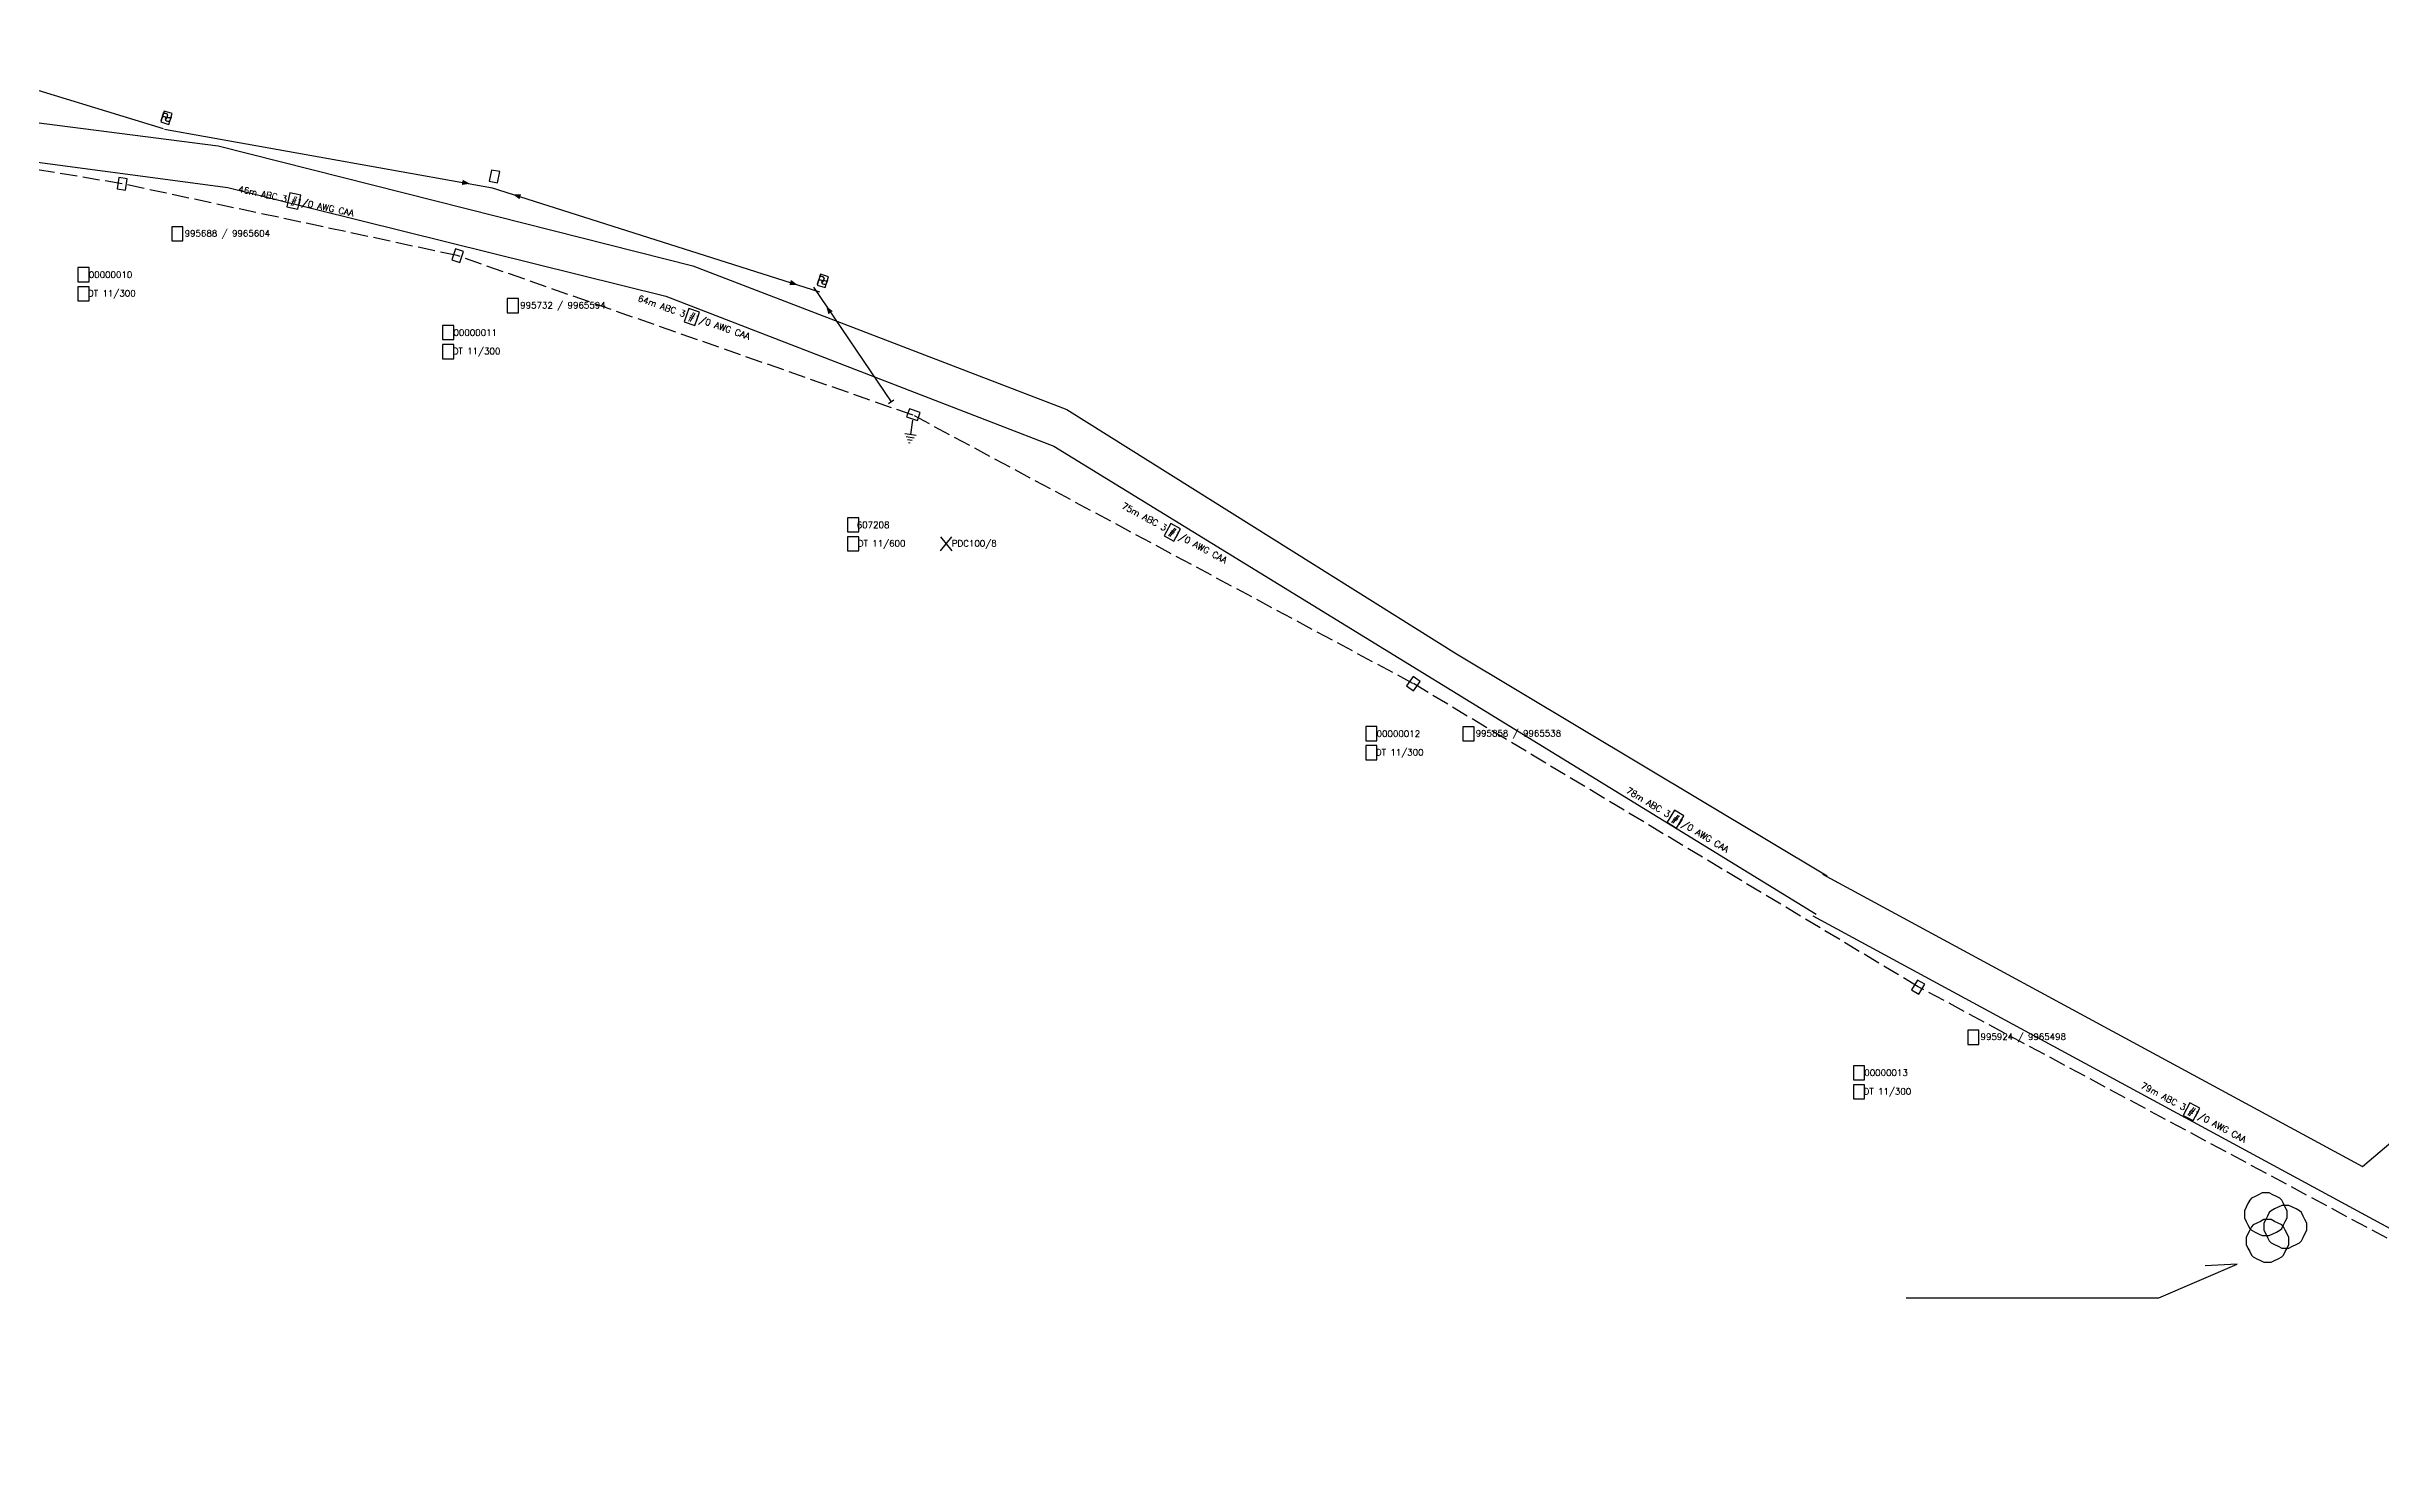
# Model space of a CAD drawing. Extents: x 936087 to 996633, y 9964951 to 10005451.
# Drawn here: x 995678.5 to 995984.8, y 9965435.7 to 9965621.9 of the extents above; entities that cross this region are included whole.
import ezdxf
from ezdxf.enums import TextEntityAlignment as Align

# ---------------------------------------------------------------- set-up
doc = ezdxf.new("R2010")
doc.units = 0
doc.header["$LTSCALE"] = 3
doc.linetypes.add('DASHED', pattern=[1, 0.75, -0.25])
for name, color, linetype in [('ENCABECAMENTO', 5, 'CONTINUOUS'), ('IP', 7, 'CONTINUOUS'), ('PONTO_GEOGRAFICO', 7, 'CONTINUOUS'), ('PONTO_GEOGRAFICO_PROJ', 6, 'CONTINUOUS'), ('TEXTO_PG_COORD_PROJ', 7, 'CONTINUOUS'), ('TEXTO_PG_NUMERO_PROJ', 7, 'CONTINUOUS'), ('TEXTO_PG_PROJ', 7, 'CONTINUOUS'), ('TEXTO_PG_RETI', 7, 'CONTINUOUS'), ('TEXTO_TP_PROJ', 7, 'CONTINUOUS'), ('TRECHO_PRIMARIO_PROJ', 1, 'DASHED'), ('TRECHO_SECUNDARIO', 1, 'CONTINUOUS')]:
    doc.layers.add(name, color=color, linetype=linetype)
doc.styles.get("Standard").update_dxf_attribs({"font": 'ROMANS', "width": 0.8})

# ---------------------------------------------------------------- blocks, each defined once
blk = doc.blocks.new('00F1')
at = {"color": 0}
for p, q in [((-1.08, -1.13), (-1.08, 0.94)), ((0.08, 0.75), (0.08, -0.21)), ((1.08, 0.53), (1.08, -0.43)), ((-0.14, -0.51), (-0.14, -0.01))]:
    blk.add_line(p, q, dxfattribs=at)
blk.add_circle((-1.08, 1.02), 0.0836, dxfattribs=at)
for centre, radius, start, end in [((-0.45, 0.13), 0.884, 59.3245, 135.45782), ((-0.45, -0.83), 0.884, 59.3245, 135.45782), ((-0.08, 0.75), 0.159, 0, 59.3245), ((0.38, 1.08), 0.884, 249.65132, 322.16394), ((0.02, -0.51), 0.159, 108.45927, 239.6814), ((0.38, 0.11), 0.884, 239.6814, 322.16394), ((-0.08, -0.21), 0.159, 288.45927, 59.3245)]:
    blk.add_arc(centre, radius, start, end, dxfattribs=at)
blk = doc.blocks.new('002F')
at = {"color": 0}
blk.add_lwpolyline([(-1.11328, 1.5), (-1.11328, -1.5), (1.113281, -1.5), (1.113281, 1.5)], close=True, dxfattribs=at)
blk = doc.blocks.new('003A')
at = {"color": 0}
for p, q in [((1.5, 0), (5.26, 0)), ((5.26, -1.5), (5.26, 1.5)), ((5.99, -1.08), (5.99, 1.08)), ((6.72, -0.65), (6.72, 0.65)), ((7.46, -0.23), (7.46, 0.23))]:
    blk.add_line(p, q, dxfattribs=at)
blk = doc.blocks.new('004C')
at = {"color": 0}
blk.add_solid([(0, 0), (2.050781, -0.6958), (2.050781, 0.6958)], dxfattribs=at)
blk = doc.blocks.new('0048')
at = {"color": 0}
blk.add_line((0, -0.8789), (0, 0.878906), dxfattribs=at)

msp = doc.modelspace()

# ---------------------------------------------------------------- linework, layer by layer
at = {"layer": 'MUB_PROJ', "color": 84}
for p, q in [((995656.96, 9965614.54), (995700.99, 9965608.88)), ((995658.01, 9965609.3), (995702.25, 9965603.43)), ((995700.99, 9965608.88), (995737.47, 9965599.66)), ((995702.25, 9965603.43), (995759.69, 9965589.17)), ((995737.47, 9965599.66), (995763.26, 9965593.16)), ((995763.26, 9965593.16), (995812.32, 9965574.29)), ((995759.69, 9965589.17), (995810.64, 9965569.47)), ((995812.32, 9965574.29), (995863.47, 9965542.21)), ((995810.64, 9965569.47), (995910.65, 9965508.04)), ((995863.47, 9965542.21), (995912.11, 9965513.07)), ((995911.49, 9965513.28), (995982.35, 9965474.91)), ((995912.11, 9965513.07), (995912.11, 9965513.07)), ((995910.23, 9965507.83), (995982.14, 9965468.83)), ((995910.65, 9965508.04), (995910.65, 9965508.04)), ((995982.35, 9965474.91), (995995.56, 9965486.23)), ((995967.06, 9965469.6), (995966.83, 9965469.13)), ((995966.83, 9965469.13), (995966.83, 9965468.66)), ((995967.3, 9965470.06), (995967.06, 9965469.6)), ((995967.53, 9965470.53), (995967.3, 9965470.06)), ((995967.77, 9965470.76), (995967.53, 9965470.53)), ((995968.23, 9965471), (995967.77, 9965470.76)), ((995968.7, 9965471.23), (995968.23, 9965471)), ((995969.17, 9965471.46), (995968.7, 9965471.23)), ((995969.63, 9965471.46), (995969.17, 9965471.46)), ((995970.1, 9965471.46), (995969.63, 9965471.46)), ((995970.1, 9965468.89), (995969.87, 9965468.43)), ((995970.57, 9965471.23), (995970.1, 9965471.46)), ((995970.33, 9965469.13), (995970.1, 9965468.89)), ((995970.8, 9965469.36), (995970.33, 9965469.13)), ((995971.04, 9965471), (995970.57, 9965471.23)), ((995971.27, 9965469.6), (995970.8, 9965469.36)), ((995971.5, 9965470.76), (995971.04, 9965471)), ((995971.74, 9965469.83), (995971.27, 9965469.6)), ((995971.74, 9965470.53), (995971.5, 9965470.76)), ((995971.97, 9965470.06), (995971.74, 9965470.53)), ((995972.2, 9965469.83), (995971.74, 9965469.83)), ((995972.2, 9965469.6), (995971.97, 9965470.06)), ((995972.67, 9965469.83), (995972.2, 9965469.83)), ((995972.44, 9965469.13), (995972.2, 9965469.6)), ((995972.44, 9965468.66), (995972.44, 9965469.13)), ((995973.14, 9965469.6), (995972.67, 9965469.83)), ((995973.61, 9965469.36), (995973.14, 9965469.6)), ((995974.07, 9965469.13), (995973.61, 9965469.36)), ((995974.31, 9965468.89), (995974.07, 9965469.13)), ((995974.54, 9965468.43), (995974.31, 9965468.89)), ((995982.14, 9965468.83), (996043.36, 9965435.7)), ((995966.83, 9965468.66), (995966.83, 9965468.19)), ((995966.83, 9965468.19), (995967.06, 9965467.73)), ((995967.06, 9965467.73), (995967.3, 9965467.26)), ((995967.3, 9965466.09), (995967.06, 9965465.62)), ((995967.3, 9965467.26), (995967.53, 9965466.79)), ((995967.53, 9965466.56), (995967.3, 9965466.09)), ((995967.77, 9965467.03), (995967.53, 9965466.56)), ((995967.53, 9965466.79), (995967.77, 9965466.56)), ((995968, 9965467.26), (995967.77, 9965467.03)), ((995967.77, 9965466.56), (995968.23, 9965466.32)), ((995968.47, 9965467.49), (995968, 9965467.26)), ((995968.23, 9965466.32), (995968.7, 9965466.09)), ((995968.93, 9965467.73), (995968.47, 9965467.49)), ((995968.7, 9965466.09), (995969.17, 9965465.86)), ((995969.4, 9965467.96), (995968.93, 9965467.73)), ((995969.17, 9965465.86), (995969.63, 9965465.86)), ((995969.63, 9965467.96), (995969.4, 9965467.49)), ((995969.87, 9965467.96), (995969.4, 9965467.96)), ((995969.4, 9965467.49), (995969.4, 9965467.03)), ((995969.4, 9965467.03), (995969.4, 9965466.56)), ((995969.4, 9965466.56), (995969.63, 9965466.09)), ((995969.87, 9965468.43), (995969.63, 9965467.96)), ((995969.63, 9965466.09), (995969.87, 9965465.62)), ((995969.63, 9965465.86), (995970.1, 9965465.86)), ((995970.33, 9965467.96), (995969.87, 9965467.96)), ((995970.1, 9965465.86), (995970.57, 9965466.09)), ((995970.8, 9965467.73), (995970.33, 9965467.96)), ((995970.57, 9965466.09), (995971.04, 9965466.32)), ((995971.27, 9965467.49), (995970.8, 9965467.73)), ((995971.04, 9965466.32), (995971.5, 9965466.56)), ((995971.74, 9965467.26), (995971.27, 9965467.49)), ((995971.5, 9965466.56), (995971.74, 9965466.79)), ((995971.74, 9965466.79), (995971.97, 9965467.26)), ((995971.97, 9965467.03), (995971.74, 9965467.26)), ((995971.97, 9965467.26), (995972.2, 9965467.73)), ((995972.2, 9965466.56), (995971.97, 9965467.03)), ((995972.2, 9965467.73), (995972.44, 9965468.19)), ((995972.44, 9965466.09), (995972.2, 9965466.56)), ((995972.44, 9965468.19), (995972.44, 9965468.66)), ((995972.67, 9965465.62), (995972.44, 9965466.09)), ((995974.77, 9965467.96), (995974.54, 9965468.43)), ((995974.54, 9965465.62), (995974.77, 9965466.09)), ((995975.01, 9965467.49), (995974.77, 9965467.96)), ((995974.77, 9965466.09), (995975.01, 9965466.56)), ((995975.01, 9965467.03), (995975.01, 9965467.49)), ((995975.01, 9965466.56), (995975.01, 9965467.03)), ((995967.06, 9965465.62), (995967.06, 9965465.16)), ((995967.06, 9965465.16), (995967.06, 9965464.69)), ((995967.06, 9965464.69), (995967.3, 9965464.22)), ((995967.3, 9965464.22), (995967.53, 9965463.76)), ((995967.53, 9965463.76), (995967.77, 9965463.29)), ((995967.77, 9965463.29), (995968, 9965463.05)), ((995968, 9965463.05), (995968.47, 9965462.82)), ((995968.47, 9965462.82), (995968.93, 9965462.59)), ((995969.87, 9965465.62), (995970.1, 9965465.16)), ((995970.1, 9965465.16), (995970.33, 9965464.92)), ((995970.33, 9965464.92), (995970.8, 9965464.69)), ((995970.8, 9965464.69), (995971.27, 9965464.46)), ((995970.8, 9965462.59), (995971.27, 9965462.82)), ((995971.27, 9965464.46), (995971.74, 9965464.22)), ((995971.27, 9965462.82), (995971.74, 9965463.05)), ((995971.74, 9965464.22), (995972.2, 9965464.22)), ((995971.74, 9965463.05), (995971.97, 9965463.29)), ((995971.97, 9965463.29), (995972.2, 9965463.76)), ((995972.2, 9965464.22), (995972.67, 9965464.22)), ((995972.2, 9965463.76), (995972.44, 9965464.22)), ((995972.44, 9965464.22), (995972.67, 9965464.69)), ((995972.67, 9965465.16), (995972.67, 9965465.62)), ((995972.67, 9965464.69), (995972.67, 9965465.16)), ((995972.67, 9965464.22), (995973.14, 9965464.46)), ((995973.14, 9965464.46), (995973.61, 9965464.69)), ((995973.61, 9965464.69), (995974.07, 9965464.92)), ((995974.07, 9965464.92), (995974.31, 9965465.16)), ((995974.31, 9965465.16), (995974.54, 9965465.62)), ((995968.93, 9965462.59), (995969.4, 9965462.35)), ((995969.4, 9965462.35), (995969.87, 9965462.35)), ((995969.87, 9965462.35), (995970.33, 9965462.35)), ((995970.33, 9965462.35), (995970.8, 9965462.59))]:
    msp.add_line(p, q, dxfattribs=at)
at = {"layer": 'TEXTO_INDICADOR', "color": 5}
for p, q in [((995955.62, 9965457.68), (995965.9, 9965462.12)), ((995965.9, 9965462.12), (995961.69, 9965461.89)), ((995922.45, 9965457.68), (995955.62, 9965457.68))]:
    msp.add_line(p, q, dxfattribs=at)
at = {"layer": 'TEXTO_PG_COORD_PROJ', "color": 6}
for p, q in [((995696.34, 9965598.29), (995694.87, 9965598.29)), ((995694.87, 9965598.29), (995694.87, 9965596.42)), ((995696.34, 9965596.42), (995696.34, 9965598.29)), ((995694.87, 9965596.42), (995696.34, 9965596.42)), ((995740.37, 9965588.85), (995738.9, 9965588.85)), ((995738.9, 9965588.85), (995738.9, 9965586.99)), ((995740.37, 9965586.99), (995740.37, 9965588.85)), ((995738.9, 9965586.99), (995740.37, 9965586.99)), ((995865.75, 9965532.66), (995864.27, 9965532.66)), ((995864.27, 9965532.66), (995864.27, 9965530.8)), ((995864.27, 9965530.8), (995865.75, 9965530.8)), ((995865.75, 9965530.8), (995865.75, 9965532.66)), ((995932, 9965492.83), (995930.53, 9965492.83)), ((995930.53, 9965492.83), (995930.53, 9965490.96)), ((995930.53, 9965490.96), (995932, 9965490.96)), ((995932, 9965490.96), (995932, 9965492.83))]:
    msp.add_line(p, q, dxfattribs=at)
at = {"layer": 'TEXTO_PG_NUMERO_PROJ', "color": 6}
for p, q in [((995684.04, 9965592.91), (995682.56, 9965592.91)), ((995682.56, 9965592.91), (995682.56, 9965591.05)), ((995684.04, 9965591.05), (995684.04, 9965592.91)), ((995682.56, 9965591.05), (995684.04, 9965591.05)), ((995731.88, 9965585.32), (995730.41, 9965585.32)), ((995730.41, 9965585.32), (995730.41, 9965583.46)), ((995731.88, 9965583.46), (995731.88, 9965585.32)), ((995730.41, 9965583.46), (995731.88, 9965583.46)), ((995785.03, 9965560.08), (995783.56, 9965560.08)), ((995783.56, 9965560.08), (995783.56, 9965558.22)), ((995783.56, 9965558.22), (995785.03, 9965558.22)), ((995785.03, 9965558.22), (995785.03, 9965560.08)), ((995853.02, 9965532.67), (995851.54, 9965532.67)), ((995851.54, 9965532.67), (995851.54, 9965530.8)), ((995851.54, 9965530.8), (995853.02, 9965530.8)), ((995853.02, 9965530.8), (995853.02, 9965532.67)), ((995917.01, 9965488.16), (995915.53, 9965488.16)), ((995915.53, 9965488.16), (995915.53, 9965486.3)), ((995917.01, 9965486.3), (995917.01, 9965488.16)), ((995915.53, 9965486.3), (995917.01, 9965486.3))]:
    msp.add_line(p, q, dxfattribs=at)
at = {"layer": 'TEXTO_PG_PROJ', "color": 6}
for p, q in [((995684.04, 9965590.41), (995682.56, 9965590.41)), ((995682.56, 9965590.41), (995682.56, 9965588.55)), ((995682.56, 9965588.55), (995684.04, 9965588.55)), ((995684.04, 9965588.55), (995684.04, 9965590.41)), ((995731.88, 9965582.82), (995730.41, 9965582.82)), ((995730.41, 9965582.82), (995730.41, 9965580.96)), ((995731.88, 9965580.96), (995731.88, 9965582.82)), ((995730.41, 9965580.96), (995731.88, 9965580.96)), ((995785.03, 9965557.58), (995783.56, 9965557.58)), ((995783.56, 9965557.58), (995783.56, 9965555.72)), ((995783.56, 9965555.72), (995785.03, 9965555.72)), ((995785.03, 9965555.72), (995785.03, 9965557.58)), ((995853.02, 9965530.17), (995851.54, 9965530.17)), ((995851.54, 9965530.17), (995851.54, 9965528.3)), ((995853.02, 9965528.3), (995853.02, 9965530.17)), ((995851.54, 9965528.3), (995853.02, 9965528.3)), ((995917.01, 9965485.66), (995915.53, 9965485.66)), ((995915.53, 9965485.66), (995915.53, 9965483.8)), ((995917.01, 9965483.8), (995917.01, 9965485.66)), ((995915.53, 9965483.8), (995917.01, 9965483.8))]:
    msp.add_line(p, q, dxfattribs=at)
at = {"layer": 'TEXTO_PG_RETI', "color": 7}
for p, q in [((995795.76, 9965557.58), (995797.23, 9965555.72)), ((995795.76, 9965555.72), (995797.23, 9965557.58))]:
    msp.add_line(p, q, dxfattribs=at)
at = {"layer": 'TEXTO_TP_PROJ', "color": 6}
for p, q in [((995710.38, 9965602.72), (995709.99, 9965600.89)), ((995709.99, 9965600.89), (995711.43, 9965600.59)), ((995711.82, 9965602.41), (995710.38, 9965602.72)), ((995711.43, 9965600.59), (995711.82, 9965602.41)), ((995762.73, 9965587.54), (995762.12, 9965585.79)), ((995762.12, 9965585.79), (995763.51, 9965585.3)), ((995764.12, 9965587.06), (995762.73, 9965587.54)), ((995763.51, 9965585.3), (995764.12, 9965587.06)), ((995825.96, 9965559.34), (995825.08, 9965557.7)), ((995825.08, 9965557.7), (995826.38, 9965557)), ((995827.26, 9965558.64), (995825.96, 9965559.34)), ((995826.38, 9965557), (995827.26, 9965558.64)), ((995892.04, 9965521.7), (995891.08, 9965520.11)), ((995893.3, 9965520.94), (995892.04, 9965521.7)), ((995892.34, 9965519.35), (995893.3, 9965520.94)), ((995891.08, 9965520.11), (995892.34, 9965519.35)), ((995959.69, 9965483.28), (995958.82, 9965481.64)), ((995958.82, 9965481.64), (995960.11, 9965480.95)), ((995960.99, 9965482.59), (995959.69, 9965483.28)), ((995960.11, 9965480.95), (995960.99, 9965482.59))]:
    msp.add_line(p, q, dxfattribs=at)
at = {"layer": 'TRECHO_PRIMARIO_PROJ', "color": 6}
for p, q in [((995688.37, 9965603.92), (995643.96, 9965611.28)), ((995732.33, 9965594.49), (995688.37, 9965603.92)), ((995792.16, 9965573.54), (995732.33, 9965594.49)), ((995857.74, 9965538.34), (995792.16, 9965573.54)), ((995924.02, 9965498.53), (995857.74, 9965538.34)), ((995993.51, 9965461.25), (995924.02, 9965498.53))]:
    msp.add_line(p, q, dxfattribs=at)
at = {"layer": 'TRECHO_SECUNDARIO', "color": 1}
for p, q in [((995658.69, 9965621.92), (995693.75, 9965611.16)), ((995693.93, 9965611.11), (995736.97, 9965603.4)), ((995736.78, 9965603.45), (995779.85, 9965589.74)), ((995779.07, 9965590.33), (995789.27, 9965575.28))]:
    msp.add_line(p, q, dxfattribs=at)

# ---------------------------------------------------------------- block references
at = {"layer": 'ACESSORIO_PROJ', "color": 6, "xscale": 0.5, "yscale": 0.5, "rotation": 262}
msp.add_blockref('003A', (995792.19, 9965573.63), dxfattribs=at)
at = {"layer": 'ENCABECAMENTO', "color": 5, "xscale": 0.5, "yscale": 0.5}
for name, p, rotation in [('004C', (995734.01, 9965603.93), 170), ('004C', (995739.63, 9965602.54), 342), ('004C', (995777, 9965590.65), 162), ('004C', (995780.75, 9965587.85), 304), ('0048', (995789.27, 9965575.28), 124)]:
    msp.add_blockref(name, p, dxfattribs=dict(at, rotation=rotation))
at = {"layer": 'IP', "color": 5, "xscale": 0.5, "yscale": 0.5}
for p, rotation in [((995694.19, 9965612.59), 342.55), ((995780.31, 9965591.17), 341.97)]:
    msp.add_blockref('00F1', p, dxfattribs=dict(at, rotation=rotation))
at = {"layer": 'PONTO_GEOGRAFICO', "color": 7, "xscale": 0.5, "yscale": 0.5}
for p, rotation in [((995694.19, 9965612.59), 343), ((995737.23, 9965604.88), 349), ((995780.31, 9965591.17), 342)]:
    msp.add_blockref('002F', p, dxfattribs=dict(at, rotation=rotation))
at = {"layer": 'PONTO_GEOGRAFICO_PROJ', "color": 6, "xscale": 0.5, "yscale": 0.5}
for p, rotation in [((995688.37, 9965603.92), 351), ((995732.4, 9965594.49), 342), ((995792.19, 9965573.63), 251), ((995857.78, 9965538.3), 325), ((995924.03, 9965498.47), 330)]:
    msp.add_blockref('002F', p, dxfattribs=dict(at, rotation=rotation))

# ---------------------------------------------------------------- texts
at = {"layer": 'TEXTO_PG_COORD_PROJ', "color": 6}
for s, p in [(' 995688 / 9965604', (995701.89, 9965597.35)), (' 995732 / 9965594', (995745.92, 9965587.92)), (' 995858 / 9965538', (995871.29, 9965531.73)), (' 995924 / 9965498', (995937.54, 9965491.9))]:
    msp.add_text(s, height=0.8333, dxfattribs=at).set_placement(p, align=Align.MIDDLE)
at = {"layer": 'TEXTO_PG_NUMERO_PROJ', "color": 6}
for s, p in [(' 00000010', (995686.56, 9965591.98)), (' 00000011', (995734.41, 9965584.39)), (' 607208', (995786.62, 9965559.15)), (' 00000012', (995855.54, 9965531.73)), (' 00000013', (995919.53, 9965487.23))]:
    msp.add_text(s, height=0.833, dxfattribs=at).set_placement(p, align=Align.MIDDLE)
at = {"layer": 'TEXTO_PG_PROJ', "color": 6}
for s, p in [(' DT 11/300', (995686.74, 9965589.48)), (' DT 11/300', (995734.59, 9965581.89)), (' DT 11/600', (995787.74, 9965556.65)), (' DT 11/300', (995855.72, 9965529.23)), (' DT 11/300', (995919.71, 9965484.73))]:
    msp.add_text(s, height=0.833, dxfattribs=at).set_placement(p, align=Align.MIDDLE)
at = {"layer": 'TEXTO_PG_RETI', "color": 7}
msp.add_text(' PDC100/8', height=0.833, dxfattribs=at).set_placement((995799.89, 9965556.65), align=Align.MIDDLE)
at = {"layer": 'TEXTO_TP_PROJ', "color": 6}
for s, rotation, p in [(' 46m ABC 3 #1/0 AWG CAA', 347.9162, (995710.91, 9965601.65)), (' 64m ABC 3 #1/0 AWG CAA', 340.782, (995763.12, 9965586.42)), (' 75m ABC 3 #1/0 AWG CAA', 331.6954, (995826.17, 9965558.17)), (' 78m ABC 3 #1/0 AWG CAA', 328.9927, (995892.19, 9965520.52)), (' 79m ABC 3 #1/0 AWG CAA', 331.8748, (995959.9, 9965482.11))]:
    msp.add_text(s, height=0.8333, rotation=rotation, dxfattribs=at).set_placement(p, align=Align.MIDDLE)

doc.saveas('drawing.dxf')
